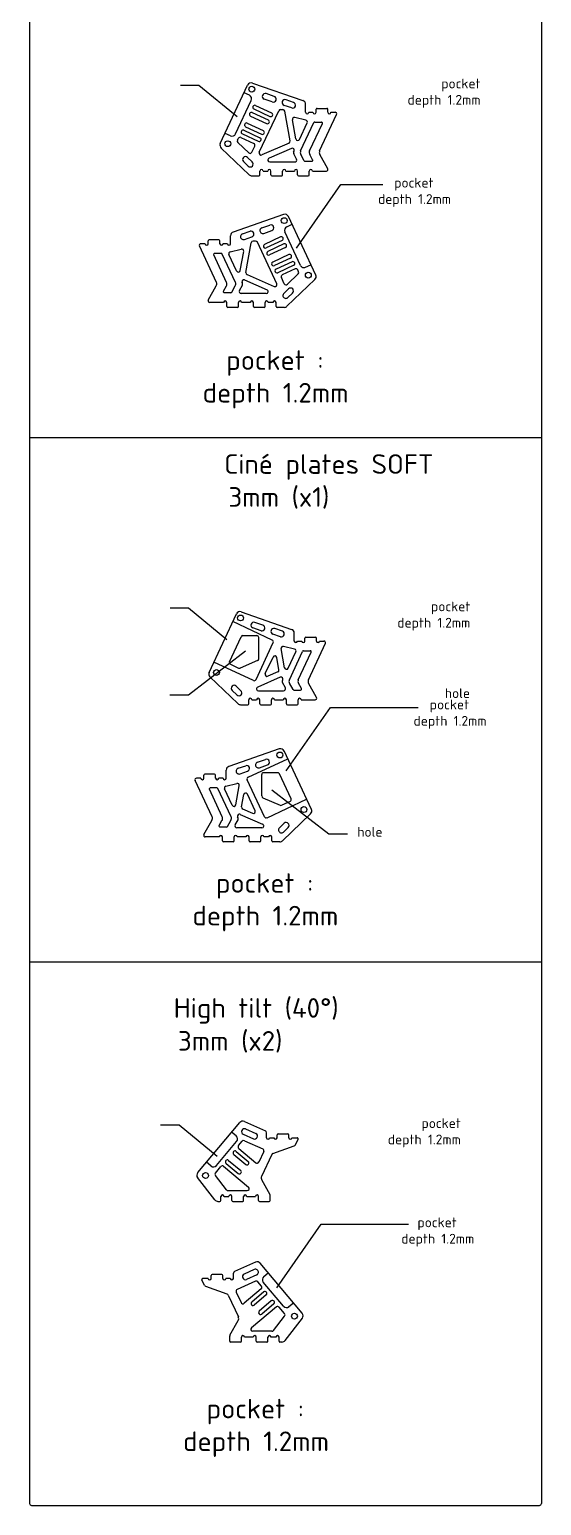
# Model space of a CAD drawing. Header units: millimetres. Extents: x -444 to 1254, y -2418 to 492.
# Drawn here: x 992 to 1254, y -1071 to -317 of the extents above; entities that cross this region are included whole.
import ezdxf

# ---------------------------------------------------------------- set-up
doc = ezdxf.new("R2010")
doc.units = ezdxf.units.MM
doc.linetypes.add('JIS_09_08', pattern=[10.75, 8, -0.55, 0.55, -0.55, 0.55, -0.55])
for name, color, linetype in [('Calque1', 150, 'Continuous'), ('Calque1_pocket', 10, 'Continuous'), ('Calque3', 1, 'Continuous')]:
    doc.layers.add(name, color=color, linetype=linetype)
doc.styles.get("Standard").update_dxf_attribs({"font": 'arial.ttf'})

msp = doc.modelspace()

# ---------------------------------------------------------------- linework, layer by layer
for p, q in [((1078.85, -345.59), (1069.38, -345.59)), ((1098.32, -361.68), (1078.85, -345.59)), ((1128.68, -428.6), (1151.25, -396.24)), ((1151.25, -396.24), (1172.69, -396.24)), ((1073.62, -612.54), (1064.15, -612.54)), ((1093.09, -628.62), (1073.62, -612.54)), ((1102.57, -634.46), (1073.49, -656.84)), ((1073.49, -656.84), (1064.02, -656.84)), ((1123.45, -695.54), (1146.02, -663.19)), ((1146.02, -663.19), (1190.64, -663.19)), ((1116.14, -705.27), (1145.21, -727.65)), ((1145.21, -727.65), (1154.69, -727.65)), ((1068.78, -876.36), (1059.31, -876.36)), ((1088.24, -892.44), (1068.78, -876.36)), ((1118.61, -959.36), (1141.18, -927.01)), ((1141.18, -927.01), (1185.8, -927.01))]:
    msp.add_line(p, q)
at = {"layer": 'Calque1'}
for p, q in [((992.43, 408.43), (992.43, -1069.55)), ((1253.63, 407.43), (1253.63, -1069.55)), ((1089.77, -375.3), (1103.7, -345.45)), ((1106.16, -344.4), (1131.91, -353.33)), ((1116.31, -354.02), (1112.18, -352.59)), ((1117.29, -351.19), (1113.16, -349.75)), ((1127.17, -354.29), (1123.29, -352.94)), ((1105.23, -361.25), (1113.39, -365.06)), ((1106.08, -359.44), (1114.23, -363.24)), ((1106.92, -357.63), (1115.08, -361.43)), ((1107.77, -355.81), (1115.92, -359.62)), ((1109.67, -379.75), (1119.56, -358.54)), ((1120.46, -357.97), (1121.72, -357.97)), ((1126.19, -357.12), (1122.31, -355.78)), ((1125.42, -373.96), (1122.7, -358.79)), ((1133.26, -359.3), (1133.26, -355.22)), ((1134.86, -359.3), (1137.05, -359.3)), ((1138.65, -359.3), (1138.65, -357.8)), ((1139.15, -357.3), (1144.1, -357.3)), ((1140.45, -379.02), (1149.12, -360.43)), ((1144.6, -359.3), (1144.6, -357.8)), ((1146.2, -359.3), (1148.39, -359.3)), ((1101.85, -368.5), (1110.01, -372.31)), ((1102.7, -366.69), (1110.85, -370.49)), ((1103.54, -364.88), (1111.7, -368.68)), ((1128.28, -372.92), (1126.54, -363.19)), ((1133.41, -363.39), (1127.76, -362.04)), ((1130.17, -373.17), (1134.08, -364.78)), ((1130.75, -379.02), (1137.48, -364.58)), ((1135.31, -379.02), (1141.84, -365.01)), ((1137.94, -364.3), (1141.39, -364.3)), ((1098.51, -373.58), (1098.94, -372.66)), ((1098.73, -374.72), (1104.25, -380.01)), ((1100.27, -372.18), (1106.83, -375.24)), ((1101.01, -370.32), (1109.16, -374.12)), ((1105.85, -379.71), (1107.32, -376.57)), ((1124.84, -375.05), (1110.98, -381.09)), ((1090.2, -377.59), (1104.46, -391.24)), ((1103.65, -382.33), (1106.07, -384.64)), ((1126.09, -377.78), (1114.64, -382.77)), ((1127.17, -379.61), (1127.4, -379.12)), ((1128.7, -383.2), (1127.2, -380.52)), ((1132.61, -384.04), (1130.82, -380.84)), ((1136.89, -383.55), (1135.38, -380.84)), ((1144.59, -388.11), (1140.52, -380.84)), ((1101.58, -384.49), (1103.99, -386.8)), ((1105.84, -391.8), (1109.5, -391.8)), ((1110, -391.3), (1110, -389.3)), ((1111.6, -389.3), (1114.03, -389.3)), ((1115.03, -384.69), (1127.83, -384.69)), ((1115.63, -391.3), (1115.63, -389.3)), ((1116.13, -391.8), (1121.08, -391.8)), ((1121.58, -391.3), (1121.58, -389.3)), ((1123.18, -389.3), (1127.62, -389.3)), ((1129.22, -391.3), (1129.22, -389.3)), ((1129.72, -391.8), (1134.67, -391.8)), ((1133.05, -384.3), (1136.46, -384.3)), ((1135.17, -391.3), (1135.17, -389.3)), ((1136.77, -389.3), (1143.89, -389.3)), ((1122.08, -411.51), (1096.32, -420.45)), ((1138.46, -442.41), (1124.54, -412.56)), ((1101.07, -421.4), (1104.95, -420.05)), ((1110.95, -418.3), (1115.07, -416.87)), ((1111.93, -421.13), (1116.06, -419.7)), ((1087.79, -446.13), (1079.12, -427.55)), ((1082.03, -426.41), (1079.85, -426.41)), ((1083.63, -426.41), (1083.63, -424.91)), ((1089.08, -424.41), (1084.13, -424.41)), ((1089.58, -426.41), (1089.58, -424.91)), ((1093.38, -426.41), (1091.18, -426.41)), ((1094.83, -430.5), (1100.48, -429.15)), ((1094.98, -426.41), (1094.98, -422.34)), ((1102.05, -424.23), (1105.93, -422.89)), ((1102.82, -441.07), (1105.53, -425.9)), ((1107.78, -425.08), (1106.52, -425.08)), ((1118.57, -446.86), (1108.68, -425.66)), ((1120.47, -422.93), (1112.32, -426.73)), ((1121.32, -424.74), (1113.16, -428.54)), ((1122.16, -426.55), (1114.01, -430.35)), ((1123.01, -428.37), (1114.85, -432.17)), ((1092.93, -446.13), (1086.4, -432.12)), ((1090.3, -431.41), (1086.85, -431.41)), ((1097.49, -446.13), (1090.76, -431.7)), ((1098.07, -440.28), (1094.16, -431.89)), ((1099.96, -440.03), (1101.7, -430.3)), ((1124.7, -431.99), (1116.54, -435.79)), ((1125.54, -433.8), (1117.39, -437.61)), ((1126.39, -435.62), (1118.23, -439.42)), ((1103.4, -442.17), (1117.26, -448.2)), ((1127.23, -437.43), (1119.08, -441.23)), ((1122.39, -446.83), (1120.92, -443.68)), ((1127.97, -439.29), (1121.41, -442.35)), ((1129.51, -441.84), (1123.99, -447.13)), ((1129.73, -440.69), (1129.3, -439.78)), ((1083.65, -455.22), (1087.72, -447.96)), ((1091.35, -450.66), (1092.86, -447.96)), ((1095.19, -451.41), (1091.78, -451.41)), ((1095.63, -451.15), (1097.42, -447.96)), ((1099.54, -450.31), (1101.04, -447.64)), ((1113.2, -451.8), (1100.41, -451.8)), ((1101.07, -446.72), (1100.84, -446.23)), ((1102.15, -444.89), (1113.6, -449.88)), ((1124.59, -449.44), (1122.17, -451.75)), ((1138.04, -444.7), (1123.78, -458.35)), ((1126.66, -451.61), (1124.25, -453.92)), ((1091.47, -456.41), (1084.35, -456.41)), ((1093.07, -458.41), (1093.07, -456.41)), ((1098.52, -458.91), (1093.57, -458.91)), ((1099.02, -458.41), (1099.02, -456.41)), ((1105.06, -456.41), (1100.62, -456.41)), ((1106.66, -458.41), (1106.66, -456.41)), ((1112.11, -458.91), (1107.16, -458.91)), ((1112.61, -458.41), (1112.61, -456.41)), ((1116.64, -456.41), (1114.21, -456.41)), ((1118.24, -458.41), (1118.24, -456.41)), ((1122.4, -458.91), (1118.74, -458.91)), ((992.43, -525.34), (1253.63, -525.34)), ((1084.02, -645.25), (1097.95, -615.4)), ((1100.41, -614.35), (1126.16, -623.29)), ((1110.56, -623.97), (1106.43, -622.54)), ((1111.54, -621.14), (1107.41, -619.7)), ((1121.42, -624.24), (1117.54, -622.89)), ((1127.51, -629.25), (1127.51, -625.17)), ((1094.42, -639.79), (1100.37, -627.04)), ((1101.27, -626.46), (1108.36, -626.46)), ((1109.36, -638.34), (1109.36, -627.46)), ((1120.44, -627.07), (1116.56, -625.73)), ((1127.66, -633.34), (1122.01, -631.99)), ((1129.11, -629.25), (1131.3, -629.25)), ((1132.9, -629.25), (1132.9, -627.75)), ((1133.4, -627.25), (1138.35, -627.25)), ((1134.7, -648.97), (1143.37, -630.39)), ((1138.85, -629.25), (1138.85, -627.75)), ((1140.45, -629.25), (1142.64, -629.25)), ((1108.76, -639.25), (1099.94, -643.1)), ((1112.73, -645.87), (1116.66, -637.43)), ((1119.67, -643.91), (1118.55, -637.67)), ((1122.53, -642.87), (1120.79, -633.14)), ((1124.42, -643.12), (1128.33, -634.73)), ((1125, -648.97), (1131.73, -634.54)), ((1129.56, -648.97), (1136.09, -634.96)), ((1132.19, -634.25), (1135.64, -634.25)), ((1084.45, -647.54), (1098.71, -661.19)), ((1094.91, -641.12), (1099.12, -643.09)), ((1120.34, -647.73), (1108.89, -652.72)), ((1119.09, -645), (1114.04, -647.2)), ((1095.83, -654.44), (1098.24, -656.76)), ((1097.9, -652.28), (1100.32, -654.59)), ((1109.28, -654.64), (1122.08, -654.64)), ((1121.42, -649.56), (1121.65, -649.07)), ((1122.95, -653.15), (1121.45, -650.47)), ((1126.86, -653.99), (1125.07, -650.8)), ((1127.3, -654.25), (1130.71, -654.25)), ((1131.14, -653.5), (1129.63, -650.8)), ((1138.84, -658.06), (1134.77, -650.8)), ((1100.09, -661.75), (1103.75, -661.75)), ((1104.25, -661.25), (1104.25, -659.25)), ((1105.85, -659.25), (1108.28, -659.25)), ((1109.88, -661.25), (1109.88, -659.25)), ((1110.38, -661.75), (1115.33, -661.75)), ((1115.83, -661.25), (1115.83, -659.25)), ((1117.43, -659.25), (1121.87, -659.25)), ((1123.47, -661.25), (1123.47, -659.25)), ((1123.97, -661.75), (1128.92, -661.75)), ((1129.42, -661.25), (1129.42, -659.25)), ((1131.02, -659.25), (1138.14, -659.25)), ((1119.84, -684.34), (1094.09, -693.27)), ((1136.23, -715.24), (1122.31, -685.38)), ((1098.84, -694.23), (1102.72, -692.88)), ((1108.71, -691.12), (1112.84, -689.69)), ((1109.7, -693.96), (1113.83, -692.53)), ((1085.56, -718.96), (1076.89, -700.37)), ((1079.8, -699.24), (1077.61, -699.24)), ((1081.4, -699.24), (1081.4, -697.74)), ((1086.85, -697.24), (1081.9, -697.24)), ((1087.35, -699.24), (1087.35, -697.74)), ((1091.15, -699.24), (1088.95, -699.24)), ((1092.75, -699.24), (1092.75, -695.16)), ((1099.82, -697.06), (1103.7, -695.72)), ((1110.9, -708.33), (1110.9, -697.45)), ((1118.98, -696.45), (1111.9, -696.45)), ((1125.84, -709.78), (1119.89, -697.03)), ((1090.7, -718.96), (1084.17, -704.95)), ((1088.07, -704.24), (1084.62, -704.24)), ((1095.26, -718.96), (1088.52, -704.52)), ((1095.84, -713.11), (1091.93, -704.72)), ((1092.6, -703.32), (1098.25, -701.98)), ((1097.73, -712.86), (1099.47, -703.12)), ((1100.59, -713.9), (1101.7, -707.66)), ((1107.53, -715.85), (1103.59, -707.42)), ((1101.17, -714.99), (1106.22, -717.19)), ((1111.5, -709.24), (1120.31, -713.09)), ((1125.35, -711.11), (1121.14, -713.07)), ((1081.42, -728.04), (1085.49, -720.78)), ((1089.12, -723.49), (1090.63, -720.78)), ((1093.4, -723.98), (1095.19, -720.78)), ((1097.31, -723.14), (1098.81, -720.46)), ((1098.84, -719.55), (1098.61, -719.06)), ((1099.92, -717.72), (1111.37, -722.71)), ((1122.36, -722.27), (1119.94, -724.58)), ((1135.8, -717.53), (1121.55, -731.18)), ((1089.24, -729.24), (1082.12, -729.24)), ((1092.96, -724.24), (1089.55, -724.24)), ((1090.84, -731.24), (1090.84, -729.24)), ((1096.79, -731.24), (1096.79, -729.24)), ((1110.97, -724.63), (1098.18, -724.63)), ((1102.82, -729.24), (1098.39, -729.24)), ((1104.42, -731.24), (1104.42, -729.24)), ((1110.37, -731.24), (1110.37, -729.24)), ((1114.41, -729.24), (1111.97, -729.24)), ((1116.01, -731.24), (1116.01, -729.24)), ((1124.43, -724.43), (1122.02, -726.74)), ((1096.29, -731.74), (1091.34, -731.74)), ((1109.87, -731.74), (1104.92, -731.74)), ((1120.16, -731.74), (1116.51, -731.74)), ((992.43, -793.09), (1253.63, -793.09)), ((1078.23, -900.64), (1099.69, -875.07)), ((1101.47, -881.07), (1106.64, -883.38)), ((1102.04, -874.53), (1112.76, -879.33)), ((1102.7, -878.33), (1107.87, -880.65)), ((1113.35, -882.81), (1113.35, -880.24)), ((1118.75, -882.81), (1118.75, -881.31)), ((1119.25, -880.81), (1124.2, -880.81)), ((1124.7, -882.81), (1124.7, -881.31)), ((1099.05, -886.83), (1100.92, -884.6)), ((1099.17, -888.24), (1107.89, -895.55)), ((1102.09, -884.33), (1111.43, -888.52)), ((1114.95, -882.81), (1117.15, -882.81)), ((1116.6, -890.89), (1127.5, -886.92)), ((1126.3, -882.81), (1128.96, -882.81)), ((1128.07, -886.41), (1129.41, -883.52)), ((1092.74, -895.9), (1098.87, -901.04)), ((1094.03, -894.37), (1100.16, -899.51)), ((1096.6, -891.3), (1102.73, -896.44)), ((1097.88, -889.77), (1104.01, -894.91)), ((1111.93, -889.85), (1109.43, -895.21)), ((1116.04, -891.41), (1110.85, -902.54)), ((1087, -914.53), (1078.18, -903.15)), ((1092.95, -909.44), (1087.24, -902.07)), ((1087.27, -900.82), (1090.02, -897.53)), ((1091.43, -897.41), (1104.13, -908.06)), ((1093.74, -909.83), (1103.49, -909.83)), ((1115.13, -911.89), (1110.91, -904.36)), ((1088.58, -915.31), (1089.59, -915.31)), ((1090.09, -914.81), (1090.09, -912.81)), ((1091.69, -912.81), (1094.13, -912.81)), ((1095.73, -914.81), (1095.73, -912.81)), ((1096.23, -915.31), (1101.18, -915.31)), ((1101.68, -914.81), (1101.68, -912.81)), ((1103.28, -912.81), (1107.71, -912.81)), ((1109.31, -914.81), (1109.31, -912.81)), ((1109.81, -915.31), (1114.76, -915.31)), ((1115.26, -914.81), (1115.26, -912.38)), ((1107.78, -946.31), (1097.05, -951.12)), ((1131.58, -972.42), (1110.13, -946.85)), ((1081.75, -958.19), (1080.4, -955.31)), ((1083.51, -954.6), (1080.85, -954.6)), ((1085.11, -954.6), (1085.11, -953.1)), ((1090.56, -952.6), (1085.61, -952.6)), ((1091.06, -954.6), (1091.06, -953.1)), ((1094.86, -954.6), (1092.66, -954.6)), ((1096.46, -954.6), (1096.46, -952.03)), ((1107.72, -956.12), (1098.38, -960.31)), ((1107.11, -950.12), (1101.94, -952.43)), ((1108.34, -952.85), (1103.17, -955.17)), ((1110.77, -958.62), (1108.9, -956.39)), ((1093.21, -962.68), (1082.31, -958.71)), ((1093.78, -963.19), (1098.97, -974.32)), ((1097.88, -961.64), (1100.38, -966.99)), ((1110.64, -960.03), (1101.93, -967.34)), ((1111.93, -961.56), (1105.8, -966.7)), ((1113.21, -963.09), (1107.08, -968.23)), ((1118.38, -969.2), (1105.68, -979.85)), ((1115.78, -966.15), (1109.66, -971.3)), ((1117.07, -967.69), (1110.94, -972.83)), ((1122.55, -972.6), (1119.79, -969.32)), ((1094.68, -983.68), (1098.9, -976.15)), ((1116.87, -981.23), (1122.57, -973.86)), ((1122.82, -986.32), (1131.63, -974.93)), ((1094.55, -986.6), (1094.55, -984.17)), ((1100.5, -986.6), (1100.5, -984.6)), ((1106.53, -984.6), (1102.1, -984.6)), ((1116.07, -981.62), (1106.32, -981.62)), ((1108.13, -986.6), (1108.13, -984.6)), ((1114.08, -986.6), (1114.08, -984.6)), ((1118.12, -984.6), (1115.68, -984.6)), ((1119.72, -986.6), (1119.72, -984.6)), ((1100, -987.1), (1095.05, -987.1)), ((1113.58, -987.1), (1108.63, -987.1)), ((1121.23, -987.1), (1120.22, -987.1)), ((993.43, -1070.55), (1252.63, -1070.55))]:
    msp.add_line(p, q, dxfattribs=at)
for centre in [(1105.84, -347.5), (1093.57, -375.36), (1122.4, -414.62), (1134.67, -442.47), (1100.09, -617.46), (1087.82, -645.31), (1120.17, -687.44), (1132.44, -715.3), (1082.23, -902.11), (1127.58, -973.9)]:
    msp.add_circle(centre, 1.5, dxfattribs=at)
for centre, radius, start, end in [((1105.51, -346.29), 2, 70.86861, 155), ((1112.67, -351.17), 1.5, 70.86861, 250.86861), ((1116.8, -352.6), 1.5, 250.86861, 70.86861), ((1122.8, -354.36), 1.5, 70.86861, 250.86861), ((1131.26, -355.22), 2, 0, 70.86861), ((1105.65, -360.35), 1, 65.00996, 245.00996), ((1107.34, -356.72), 1, 65.00996, 245.00996), ((1115.5, -360.52), 1, 245.00996, 65.00996), ((1120.46, -358.97), 1, 90, 155.00996), ((1121.72, -358.97), 1, 10.1486, 90), ((1126.68, -355.7), 1.5, 250.86861, 70.86861), ((1134.06, -359.3), 0.8, 180, 0), ((1137.85, -359.3), 0.8, 180, 0), ((1139.15, -357.8), 0.5, 90, 180), ((1144.1, -357.8), 0.5, 0, 90), ((1145.4, -359.3), 0.8, 180, 0), ((1148.39, -360.1), 0.8, 335, 90), ((1101.43, -369.41), 1, 65.00996, 245.00996), ((1103.12, -365.78), 1, 65.00996, 245.00996), ((1111.28, -369.59), 1, 245.00996, 65.00996), ((1113.81, -364.15), 1, 245.00996, 65.00996), ((1127.52, -363.01), 1, 76.58522, 190.1486), ((1133.18, -364.36), 1, 335, 76.58522), ((1137.94, -364.8), 0.5, 90, 155), ((1141.39, -364.8), 0.5, 335, 90), ((1091.59, -376.14), 2, 155, 226.24187), ((1099.42, -374), 1, 155, 226.24187), ((1099.85, -373.09), 1, 65.00996, 155), ((1106.41, -376.15), 1, 335, 65.00996), ((1109.59, -373.21), 1, 245.00996, 65.00996), ((1124.44, -374.14), 1, 293.54689, 10.1486), ((1129.27, -372.74), 1, 190.1486, 335), ((1102.61, -383.41), 1.5, 46.24187, 226.24187), ((1104.94, -379.29), 1, 226.24187, 335), ((1110.58, -380.17), 1, 155.00996, 293.54689), ((1115.03, -383.69), 1, 113.54689, 270), ((1126.49, -378.69), 1, 335, 113.54689), ((1128.07, -380.03), 1, 155, 209.26207), ((1127.83, -383.69), 1, 270, 29.26207), ((1132.56, -379.87), 2, 155, 209.26207), ((1133.05, -383.8), 0.5, 209.26207, 270), ((1137.12, -379.87), 2, 155, 209.26207), ((1136.46, -383.8), 0.5, 270, 29.26207), ((1142.26, -379.87), 2, 155, 209.26207), ((1105.03, -385.72), 1.5, 226.24187, 46.24187), ((1105.84, -389.8), 2, 226.24187, 270), ((1109.5, -391.3), 0.5, 270, 0), ((1110.8, -389.3), 0.8, 0, 180), ((1114.83, -389.3), 0.8, 0, 180), ((1116.13, -391.3), 0.5, 180, 270), ((1121.08, -391.3), 0.5, 270, 0), ((1122.38, -389.3), 0.8, 0, 180), ((1128.42, -389.3), 0.8, 0, 180), ((1129.72, -391.3), 0.5, 180, 270), ((1134.67, -391.3), 0.5, 270, 0), ((1135.97, -389.3), 0.8, 0, 180), ((1143.89, -388.5), 0.8, 270, 29.26207), ((1122.73, -413.4), 2, 25, 109.13139), ((1096.98, -422.34), 2, 109.13139, 180), ((1101.56, -422.82), 1.5, 109.13139, 289.13139), ((1105.44, -421.47), 1.5, 289.13139, 109.13139), ((1111.44, -419.72), 1.5, 109.13139, 289.13139), ((1115.57, -418.28), 1.5, 289.13139, 109.13139), ((1079.85, -427.21), 0.8, 90, 205), ((1082.83, -426.41), 0.8, 180, 0), ((1084.13, -424.91), 0.5, 90, 180), ((1089.08, -424.91), 0.5, 0, 90), ((1090.38, -426.41), 0.8, 180, 0), ((1094.18, -426.41), 0.8, 180, 0), ((1100.72, -430.12), 1, 349.8514, 103.41478), ((1106.52, -426.08), 1, 90, 169.8514), ((1107.78, -426.08), 1, 24.99004, 90), ((1112.74, -427.64), 1, 114.99004, 294.99004), ((1120.9, -423.83), 1, 294.99004, 114.99004), ((1122.59, -427.46), 1, 294.99004, 114.99004), ((1086.85, -431.91), 0.5, 90, 205), ((1090.3, -431.91), 0.5, 25, 90), ((1095.06, -431.47), 1, 103.41478, 205), ((1114.43, -431.26), 1, 114.99004, 294.99004), ((1116.96, -436.7), 1, 114.99004, 294.99004), ((1125.12, -432.9), 1, 294.99004, 114.99004), ((1126.81, -436.52), 1, 294.99004, 114.99004), ((1098.97, -439.86), 1, 205, 349.8514), ((1103.8, -441.25), 1, 169.8514, 246.45311), ((1118.65, -440.33), 1, 114.99004, 294.99004), ((1121.83, -443.26), 1, 114.99004, 205), ((1128.39, -440.2), 1, 25, 114.99004), ((1128.82, -441.11), 1, 313.75813, 25), ((1136.65, -443.26), 2, 313.75813, 25), ((1085.98, -446.98), 2, 330.73793, 25), ((1091.78, -450.91), 0.5, 150.73793, 270), ((1091.12, -446.98), 2, 330.73793, 25), ((1095.19, -450.91), 0.5, 270, 330.73793), ((1095.67, -446.98), 2, 330.73793, 25), ((1100.41, -450.8), 1, 150.73793, 270), ((1101.75, -445.81), 1, 66.45311, 205), ((1100.17, -447.15), 1, 330.73793, 25), ((1113.2, -450.8), 1, 270, 66.45311), ((1117.66, -447.29), 1, 246.45311, 24.99004), ((1123.21, -452.83), 1.5, 133.75813, 313.75813), ((1123.3, -446.4), 1, 205, 313.75813), ((1125.62, -450.52), 1.5, 313.75813, 133.75813), ((1084.35, -455.61), 0.8, 150.73793, 270), ((1092.27, -456.41), 0.8, 0, 180), ((1093.57, -458.41), 0.5, 180, 270), ((1098.52, -458.41), 0.5, 270, 0), ((1099.82, -456.41), 0.8, 0, 180), ((1105.86, -456.41), 0.8, 0, 180), ((1107.16, -458.41), 0.5, 180, 270), ((1112.11, -458.41), 0.5, 270, 0), ((1113.41, -456.41), 0.8, 0, 180), ((1117.44, -456.41), 0.8, 0, 180), ((1118.74, -458.41), 0.5, 180, 270), ((1122.4, -456.91), 2, 270, 313.75813), ((1099.76, -616.24), 2, 70.86861, 155), ((1106.92, -621.12), 1.5, 70.86861, 250.86861), ((1111.05, -622.55), 1.5, 250.86861, 70.86861), ((1117.05, -624.31), 1.5, 70.86861, 250.86861), ((1120.93, -625.66), 1.5, 250.86861, 70.86861), ((1125.51, -625.17), 2, 0, 70.86861), ((1101.27, -627.46), 1, 90, 155.00996), ((1108.36, -627.46), 1, 0, 90), ((1121.77, -632.96), 1, 76.58522, 190.1486), ((1128.31, -629.25), 0.8, 180, 0), ((1132.1, -629.25), 0.8, 180, 0), ((1133.4, -627.75), 0.5, 90, 180), ((1138.35, -627.75), 0.5, 0, 90), ((1139.65, -629.25), 0.8, 180, 0), ((1142.64, -630.05), 0.8, 335, 90), ((1095.33, -640.22), 1, 155.00996, 245.00996), ((1108.36, -638.34), 1, 293.54689, 0), ((1117.57, -637.85), 1, 10.1486, 155.00996), ((1127.43, -634.31), 1, 335, 76.58522), ((1132.19, -634.75), 0.5, 90, 155), ((1135.64, -634.75), 0.5, 335, 90), ((1085.84, -646.1), 2, 155, 226.24187), ((1099.54, -642.18), 1, 245.00996, 293.54689), ((1113.64, -646.29), 1, 155.00996, 293.54689), ((1118.69, -644.09), 1, 293.54689, 10.1486), ((1120.74, -648.65), 1, 335, 113.54689), ((1123.52, -642.7), 1, 190.1486, 335), ((1096.86, -653.36), 1.5, 46.24187, 226.24187), ((1099.28, -655.67), 1.5, 226.24187, 46.24187), ((1109.28, -653.64), 1, 113.54689, 270), ((1122.32, -649.99), 1, 155, 209.26207), ((1122.08, -653.64), 1, 270, 29.26207), ((1126.81, -649.82), 2, 155, 209.26207), ((1127.3, -653.75), 0.5, 209.26207, 270), ((1131.37, -649.82), 2, 155, 209.26207), ((1130.71, -653.75), 0.5, 270, 29.26207), ((1136.51, -649.82), 2, 155, 209.26207), ((1100.09, -659.75), 2, 226.24187, 270), ((1103.75, -661.25), 0.5, 270, 0), ((1105.05, -659.25), 0.8, 0, 180), ((1109.08, -659.25), 0.8, 0, 180), ((1110.38, -661.25), 0.5, 180, 270), ((1115.33, -661.25), 0.5, 270, 0), ((1116.63, -659.25), 0.8, 0, 180), ((1122.67, -659.25), 0.8, 0, 180), ((1123.97, -661.25), 0.5, 180, 270), ((1128.92, -661.25), 0.5, 270, 0), ((1130.22, -659.25), 0.8, 0, 180), ((1138.14, -658.45), 0.8, 270, 29.26207), ((1120.5, -686.23), 2, 25, 109.13139), ((1103.21, -694.3), 1.5, 289.13139, 109.13139), ((1109.21, -692.54), 1.5, 109.13139, 289.13139), ((1113.33, -691.11), 1.5, 289.13139, 109.13139), ((1077.61, -700.04), 0.8, 90, 205), ((1080.6, -699.24), 0.8, 180, 0), ((1081.9, -697.74), 0.5, 90, 180), ((1086.85, -697.74), 0.5, 0, 90), ((1088.15, -699.24), 0.8, 180, 0), ((1091.95, -699.24), 0.8, 180, 0), ((1094.75, -695.16), 2, 109.13139, 180), ((1099.33, -695.64), 1.5, 109.13139, 289.13139), ((1111.9, -697.45), 1, 90, 180), ((1118.98, -697.45), 1, 24.99004, 90), ((1084.62, -704.74), 0.5, 90, 205), ((1088.07, -704.74), 0.5, 25, 90), ((1092.83, -704.3), 1, 103.41478, 205), ((1098.48, -702.95), 1, 349.8514, 103.41478), ((1102.69, -707.84), 1, 24.99004, 169.8514), ((1096.74, -712.68), 1, 205, 349.8514), ((1101.57, -714.08), 1, 169.8514, 246.45311), ((1111.9, -708.33), 1, 180, 246.45311), ((1120.71, -712.17), 1, 246.45311, 294.99004), ((1124.93, -710.2), 1, 294.99004, 24.99004), ((1134.42, -716.08), 2, 313.75813, 25), ((1083.74, -719.81), 2, 330.73793, 25), ((1088.89, -719.81), 2, 330.73793, 25), ((1093.44, -719.81), 2, 330.73793, 25), ((1098.18, -723.63), 1, 150.73793, 270), ((1099.52, -718.63), 1, 66.45311, 205), ((1097.93, -719.97), 1, 330.73793, 25), ((1106.62, -716.28), 1, 246.45311, 24.99004), ((1110.97, -723.63), 1, 270, 66.45311), ((1123.39, -723.35), 1.5, 313.75813, 133.75813), ((1082.12, -728.44), 0.8, 150.73793, 270), ((1089.55, -723.74), 0.5, 150.73793, 270), ((1090.04, -729.24), 0.8, 0, 180), ((1092.96, -723.74), 0.5, 270, 330.73793), ((1097.59, -729.24), 0.8, 0, 180), ((1103.62, -729.24), 0.8, 0, 180), ((1111.17, -729.24), 0.8, 0, 180), ((1115.21, -729.24), 0.8, 0, 180), ((1120.98, -725.66), 1.5, 133.75813, 313.75813), ((1091.34, -731.24), 0.5, 180, 270), ((1096.29, -731.24), 0.5, 270, 0), ((1104.92, -731.24), 0.5, 180, 270), ((1109.87, -731.24), 0.5, 270, 0), ((1116.51, -731.24), 0.5, 180, 270), ((1120.16, -729.74), 2, 270, 313.75813), ((1101.22, -876.35), 2, 65.8652, 140), ((1102.08, -879.7), 1.5, 65.8652, 245.8652), ((1107.26, -882.02), 1.5, 245.8652, 65.8652), ((1112.35, -880.24), 1, 0, 65.8652), ((1119.25, -881.31), 0.5, 90, 180), ((1124.2, -881.31), 0.5, 0, 90), ((1099.81, -887.47), 1, 140, 230.00996), ((1101.68, -885.25), 1, 65.8652, 140), ((1111.02, -889.43), 1, 335, 65.8652), ((1114.15, -882.81), 0.8, 180, 0), ((1117.95, -882.81), 0.8, 180, 0), ((1125.5, -882.81), 0.8, 180, 0), ((1127.16, -885.98), 1, 289.99348, 335), ((1128.96, -883.31), 0.5, 335, 90), ((1093.38, -895.13), 1, 50.00996, 230.00996), ((1097.24, -890.54), 1, 50.00996, 230.00996), ((1103.37, -895.68), 1, 230.00996, 50.00996), ((1108.53, -894.78), 1, 230.00996, 335), ((1116.94, -891.83), 1, 109.99348, 155), ((1079.76, -901.92), 2, 140, 217.7421), ((1088.03, -901.46), 1, 140, 217.7421), ((1090.79, -898.18), 1, 50.00996, 140), ((1099.51, -900.28), 1, 230.00996, 50.00996), ((1112.66, -903.38), 2, 155, 209.26207), ((1093.74, -908.83), 1, 217.7421, 270), ((1103.49, -908.83), 1, 270, 50.00996), ((1088.58, -913.31), 2, 217.7421, 270), ((1089.59, -914.81), 0.5, 270, 0), ((1090.89, -912.81), 0.8, 0, 180), ((1094.93, -912.81), 0.8, 0, 180), ((1096.23, -914.81), 0.5, 180, 270), ((1101.18, -914.81), 0.5, 270, 0), ((1102.48, -912.81), 0.8, 0, 180), ((1108.51, -912.81), 0.8, 0, 180), ((1109.81, -914.81), 0.5, 180, 270), ((1114.76, -914.81), 0.5, 270, 0), ((1114.26, -912.38), 1, 0, 29.26207), ((1108.59, -948.14), 2, 40, 114.1348), ((1080.85, -955.1), 0.5, 90, 205), ((1084.31, -954.6), 0.8, 180, 0), ((1085.61, -953.1), 0.5, 90, 180), ((1090.56, -953.1), 0.5, 0, 90), ((1091.86, -954.6), 0.8, 180, 0), ((1095.66, -954.6), 0.8, 180, 0), ((1097.46, -952.03), 1, 114.1348, 180), ((1102.55, -953.8), 1.5, 114.1348, 294.1348), ((1107.73, -951.48), 1.5, 294.1348, 114.1348), ((1108.13, -957.03), 1, 40, 114.1348), ((1082.65, -957.77), 1, 205, 250.00652), ((1092.87, -963.62), 1, 25, 70.00652), ((1098.79, -961.22), 1, 114.1348, 205), ((1110, -959.26), 1, 309.99004, 40), ((1112.57, -962.32), 1, 309.99004, 129.99004), ((1101.28, -966.57), 1, 205, 309.99004), ((1106.44, -967.47), 1, 129.99004, 309.99004), ((1110.3, -972.06), 1, 129.99004, 309.99004), ((1116.43, -966.92), 1, 309.99004, 129.99004), ((1119.02, -969.96), 1, 40, 129.99004), ((1097.15, -975.17), 2, 330.73793, 25), ((1121.78, -973.25), 1, 322.2579, 40), ((1130.05, -973.71), 2, 322.2579, 40), ((1095.55, -984.17), 1, 150.73793, 180), ((1095.05, -986.6), 0.5, 180, 270), ((1100, -986.6), 0.5, 270, 0), ((1101.3, -984.6), 0.8, 0, 180), ((1106.32, -980.62), 1, 129.99004, 270), ((1107.33, -984.6), 0.8, 0, 180), ((1108.63, -986.6), 0.5, 180, 270), ((1113.58, -986.6), 0.5, 270, 0), ((1114.88, -984.6), 0.8, 0, 180), ((1116.07, -980.62), 1, 270, 322.2579), ((1118.92, -984.6), 0.8, 0, 180), ((1120.22, -986.6), 0.5, 180, 270), ((1121.23, -985.1), 2, 270, 322.2579), ((993.43, -1069.55), 1, 180, 270), ((993.43, -1069.55), 1, 180, 270), ((1252.63, -1069.55), 1, 270, 0), ((1252.63, -1069.55), 1, 270, 0)]:
    msp.add_arc(centre, radius, start, end, dxfattribs=at)
at = {"layer": 'Calque1_pocket'}
for p, q in [((1097.59, -370.36), (1105.55, -353.3)), ((1104.58, -350.65), (1101.86, -349.38)), ((1094.94, -371.33), (1092.22, -370.06)), ((1130.65, -437.48), (1122.69, -420.42)), ((1123.66, -417.76), (1126.38, -416.49)), ((1133.3, -438.44), (1136.02, -437.18)), ((1097.86, -881.91), (1095.56, -879.99)), ((1087.82, -896.99), (1098.1, -884.73)), ((1085, -897.23), (1082.7, -895.31)), ((1121.99, -968.78), (1111.71, -956.52)), ((1111.96, -953.7), (1114.25, -951.77)), ((1124.81, -969.02), (1127.11, -967.09))]:
    msp.add_line(p, q, dxfattribs=at)
for centre, start, end in [((1103.74, -352.46), 335, 65), ((1095.78, -369.52), 245, 335), ((1124.5, -419.57), 115, 205), ((1132.46, -436.63), 205, 295), ((1096.57, -883.45), 320, 50), ((1086.29, -895.7), 230, 320), ((1113.24, -955.23), 130, 220), ((1123.53, -967.49), 220, 310)]:
    msp.add_arc(centre, 2, start, end, dxfattribs=at)
at = {"layer": 'Calque3'}
for p, q in [((1116.3, -628.74), (1096.11, -619.33)), ((1107.99, -648.94), (1116.78, -630.07)), ((1106.66, -649.43), (1086.47, -640.01)), ((1103.96, -698.73), (1124.15, -689.32)), ((1112.27, -718.93), (1103.48, -700.06)), ((1113.6, -719.42), (1133.79, -710))]:
    msp.add_line(p, q, dxfattribs=at)
for centre, start, end in [((1115.88, -629.65), 335.00996, 65), ((1107.08, -648.52), 245, 335.00996), ((1104.38, -699.64), 115, 204.99004), ((1113.18, -718.51), 204.99004, 295)]:
    msp.add_arc(centre, 1, start, end, dxfattribs=at)

# ---------------------------------------------------------------- texts
at = {"linetype": 'JIS_09_08'}
for s, insert, char_height, attachment_point in [('{\\fISOCPEUR|b0|i0|c0|p34;pocket \\Pdepth 1.2mm }', (1222.55, -342.11), 5, 3), ('\\pi154.37807;{\\fISOCPEUR|b0|i0|c0|p34;pocket \\P\\pi146.12807;depth 1.2mm }', (1024.11, -392.76), 5, 1), ('\\pi140.37807;{\\fISOCPEUR|b0|i0|c0|p34;pocket :\\P\\pi128.37807;depth 1.2mm }', (952.37, -480.81), 10, 1), ('{\\fISOCPEUR|b0|i0|c0|p34;Ciné plates SOFT}', (1091.76, -533.89), 10, 1), ('{\\fISOCPEUR|b0|i0|c0|p34;3mm (x1)}', (1093.91, -550.69), 10, 1), ('{\\fISOCPEUR|b0|i0|c0|p34;pocket \\Pdepth 1.2mm }', (1217.32, -609.05), 5, 3), ('{\\fISOCPEUR|b0|i0|c0|p34;hole}', (1217.2, -653.36), 5, 3), ('\\pi154.37807;{\\fISOCPEUR|b0|i0|c0|p34;pocket \\P\\pi146.12807;depth 1.2mm }', (1042.25, -659.15), 5, 1), ('\\pi158.12807;{\\fISOCPEUR|b0|i0|c0|p34;hole}', (1001.51, -724.16), 5, 1), ('\\pi140.37807;{\\fISOCPEUR|b0|i0|c0|p34;pocket :\\P\\pi128.37807;depth 1.2mm }', (947.14, -747.75), 10, 1), ('{\\fISOCPEUR|b0|i0|c0|p34;High tilt (40°)}', (1065.98, -811.55), 10, 1), ('{\\fISOCPEUR|b0|i0|c0|p34;3mm (x2)}', (1068.14, -828.36), 10, 1), ('{\\fISOCPEUR|b0|i0|c0|p34;pocket \\Pdepth 1.2mm }', (1212.48, -872.87), 5, 3), ('\\pi154.37807;{\\fISOCPEUR|b0|i0|c0|p34;pocket \\P\\pi146.12807;depth 1.2mm }', (1035.97, -923.52), 5, 1), ('\\pi140.37807;{\\fISOCPEUR|b0|i0|c0|p34;pocket :\\P\\pi128.37807;depth 1.2mm }', (942.37, -1016.1), 10, 1)]:
    msp.add_mtext_dynamic_manual_height_columns(s, width=327.7561, gutter_width=12.5, heights=[0], dxfattribs=dict(at, insert=insert, char_height=char_height, attachment_point=attachment_point))

doc.saveas('drawing.dxf')
